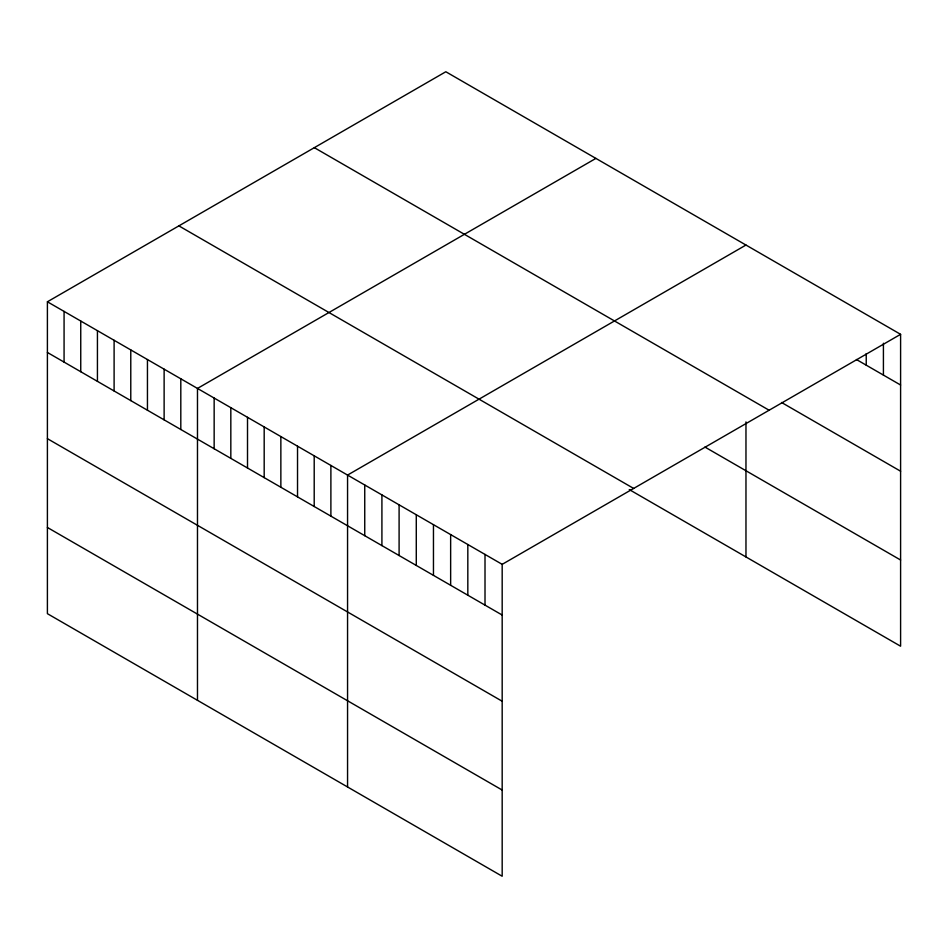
<?xml version="1.0" encoding="UTF-8"?>
<svg xmlns="http://www.w3.org/2000/svg" width="948" height="948" viewBox="0 0 948 948"><rect width="100%" height="100%" fill="white"/><g stroke="black" fill="none" stroke-linecap="round" stroke-linejoin="round"><path stroke-width="1.42" d="M47.4 301.784L502.179 564.344L502.179 876.248L47.4 613.676L47.4 301.784L445.821 71.752L900.6 334.324L900.6 646.216L629.247 489.559M595.889 158.399L197.48 388.431L197.48 700.323M745.969 245.046L347.561 475.078L347.561 786.97M502.179 564.344L900.6 334.324M856.423 359.505L900.6 385.018M781.567 402.485L900.6 471.215M314.333 147.663L769.124 410.235M704.921 447.053L900.6 560.019M178.876 225.873L633.667 488.445M47.4 352.466L502.179 615.039M47.4 438.663L502.179 701.236M47.4 527.479L502.179 790.04M883.418 343.235L883.418 375.1M866.235 353.592L866.235 365.17M745.969 421.907L745.969 556.95M485.009 554.426L485.009 605.12M467.826 544.508L467.826 595.202M450.644 534.589L450.644 585.283M433.461 524.671L433.461 575.365M416.279 514.752L416.279 565.435M399.096 504.834L399.096 555.516M381.914 494.915L381.914 545.598M364.743 484.997L364.743 535.679M330.888 465.444L330.888 516.139M314.203 455.822L314.203 506.505M297.53 446.188L297.53 496.882M280.857 436.566L280.857 487.248M264.184 426.932L264.184 477.626M247.511 417.31L247.511 468.004M230.826 407.687L230.826 458.37M214.153 398.053L214.153 448.748M180.807 378.797L180.807 429.491M164.123 369.175L164.123 419.857M147.45 359.541L147.45 410.235M130.777 349.919L130.777 400.601M114.104 340.285L114.104 390.979M97.431 330.662L97.431 381.357M80.746 321.04L80.746 371.723M64.073 311.406L64.073 362.1"/></g></svg>
